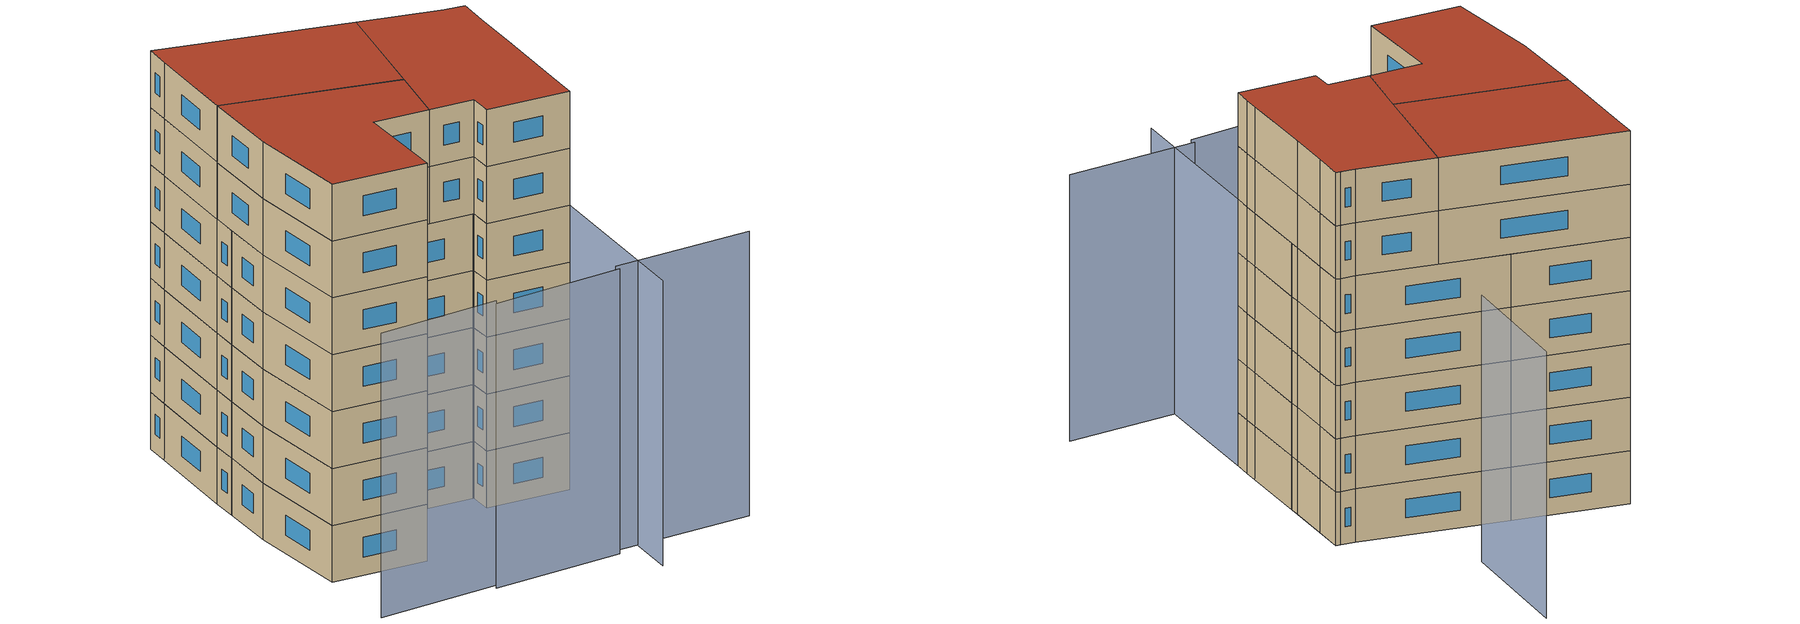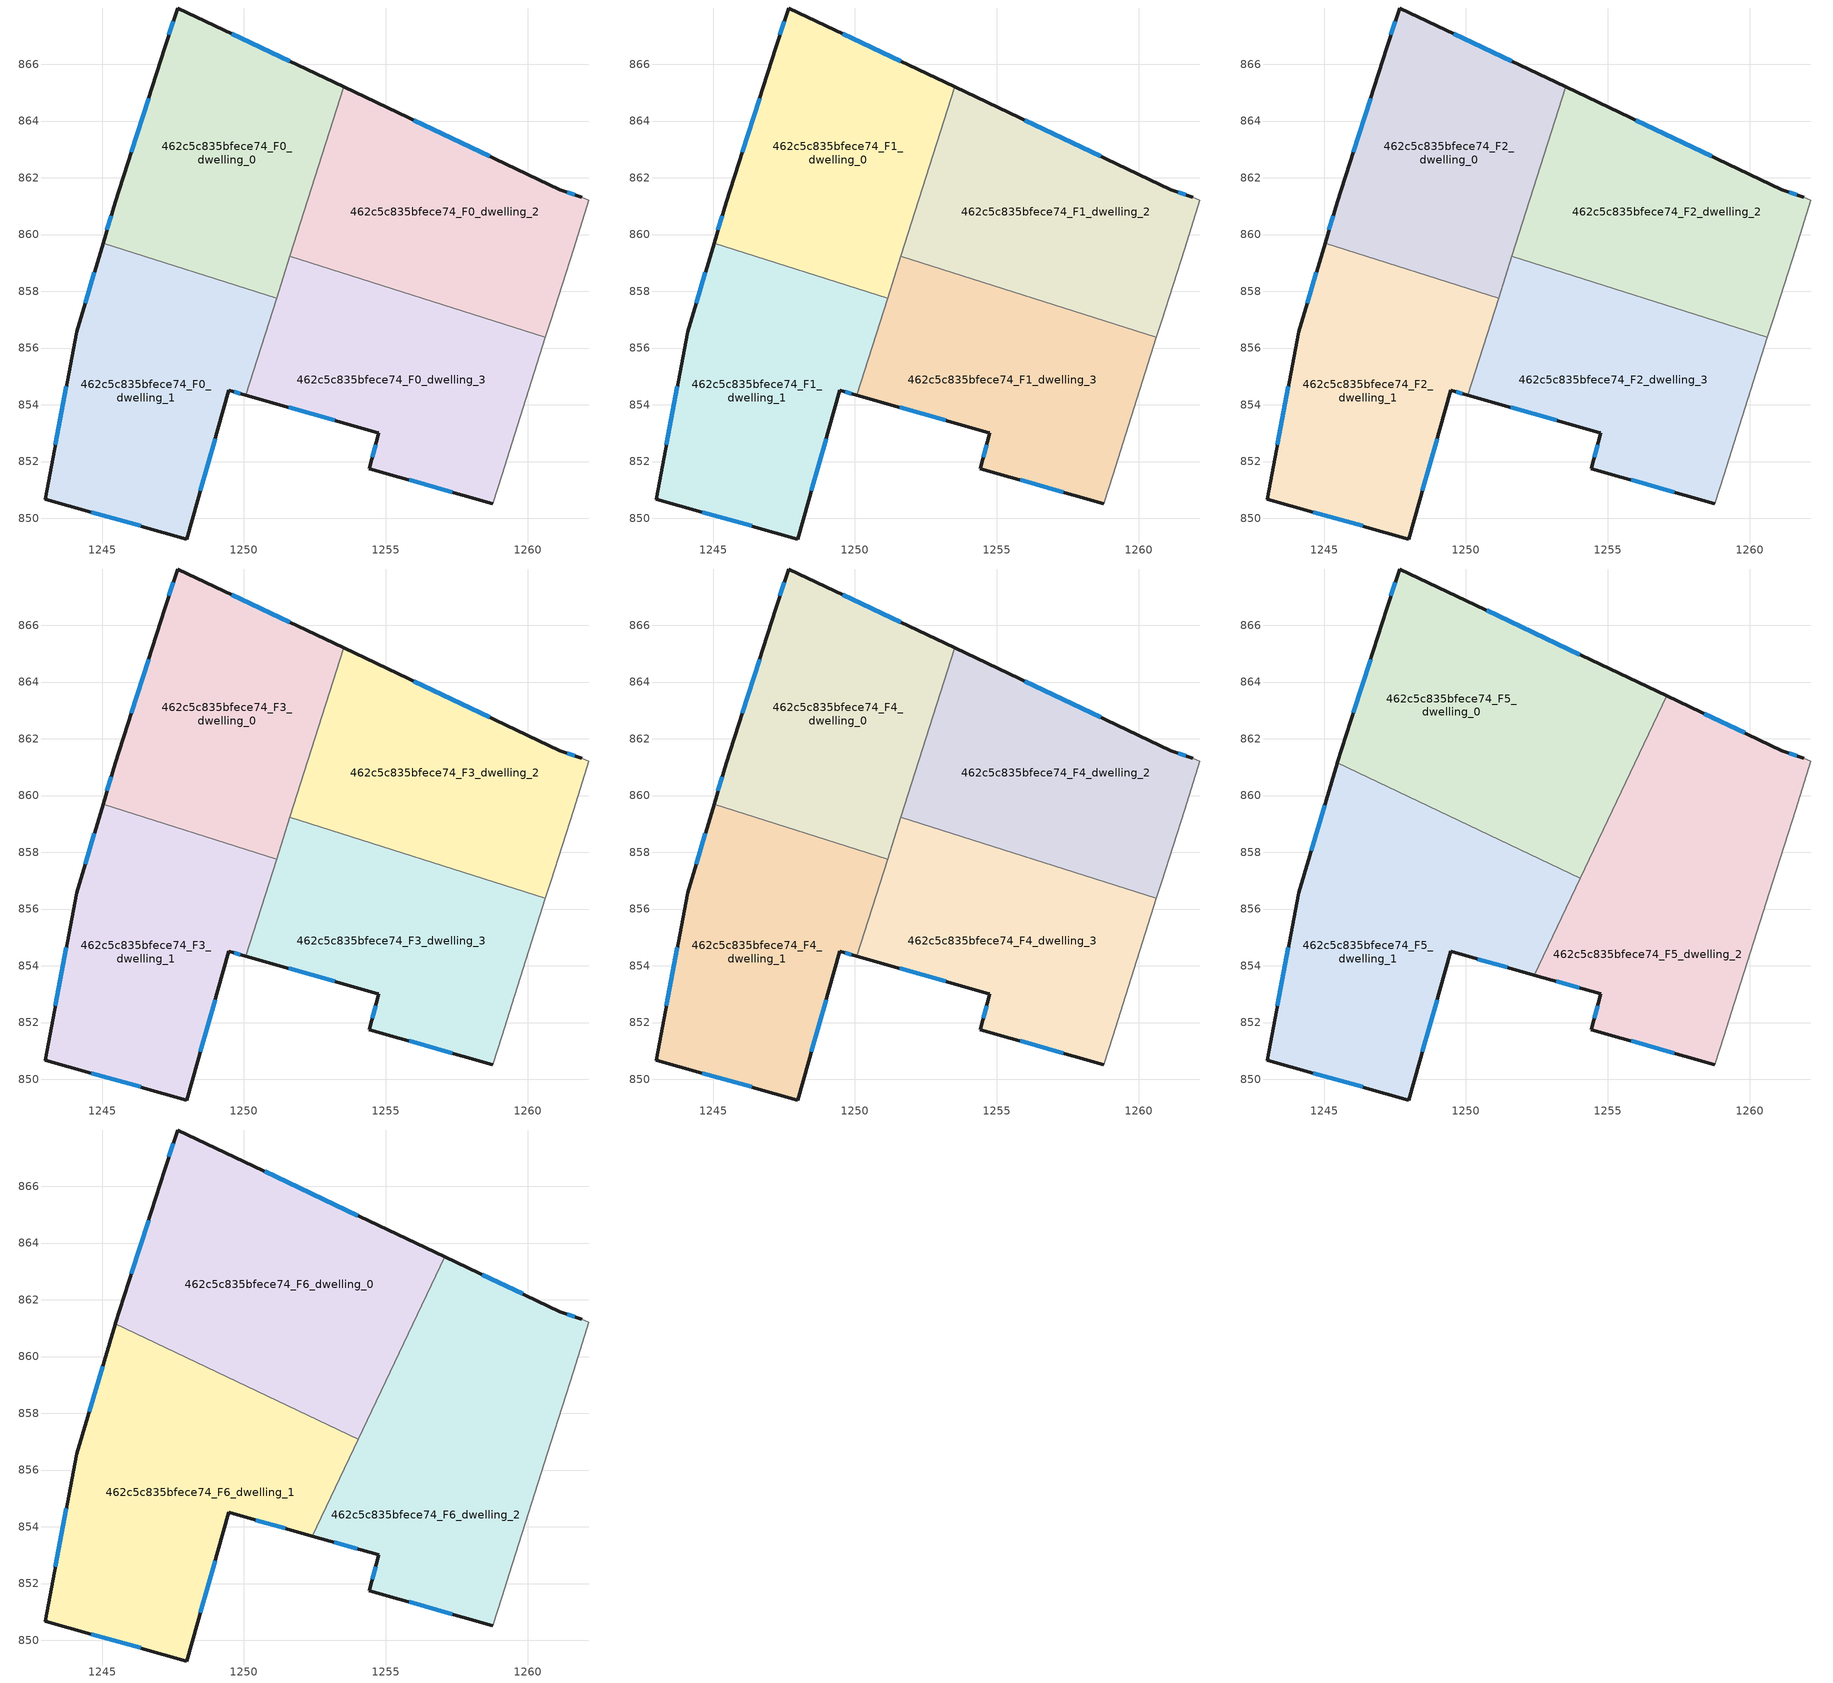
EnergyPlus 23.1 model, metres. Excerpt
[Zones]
462c5c835bfece74_F0_dwelling_0
 floor ground (EU_floor_Construction): 1253.51,865.21 1251.15,857.76 1245.03,859.7 1245.46,861.14 1247.21,866.58 1247.66,867.99 z0
 wall outside (EU_wall_Construction): 1253.51,865.21 1247.66,867.99 1247.21,866.58 1245.46,861.14 1245.03,859.7 z0:3
 wall to 462c5c835bfece74_F0_dwelling_1 (EU_wall_Construction): 1245.03,859.7 1251.15,857.76 z0:3
 wall to 462c5c835bfece74_F0_dwelling_2 (EU_wall_Construction): 1251.62,859.24 1253.51,865.21 z0:3
 wall to 462c5c835bfece74_F0_dwelling_3 (EU_wall_Construction): 1251.15,857.76 1251.62,859.24 z0:3
 window (EU_Window_Construction): 1247.51,867.53 1247.36,867.04 / 1251.61,866.11 1249.56,867.08 / 1245.32,860.67 1245.17,860.17 / 1246.64,864.81 1246.03,862.91 z0.98:2.02
462c5c835bfece74_F0_dwelling_1
 floor ground (EU_floor_Construction): 1251.15,857.76 1250.07,854.34 1249.46,854.51 1247.99,849.27 1242.99,850.68 1244.1,856.57 1245.03,859.7 z0
 wall outside (EU_wall_Construction): 1245.03,859.7 1244.1,856.57 1242.99,850.68 1247.99,849.27 1249.46,854.51 1250.07,854.34 z0:3
 wall to 462c5c835bfece74_F0_dwelling_3 (EU_wall_Construction): 1250.07,854.34 1251.15,857.76 z0:3
 window (EU_Window_Construction): 1243.74,854.65 1243.35,852.59 / 1244.73,858.68 1244.4,857.59 / 1249.66,854.45 1249.87,854.39 / 1248.47,850.97 1248.98,852.8 / 1244.62,850.22 1246.36,849.73 z0.98:2.02
462c5c835bfece74_F0_dwelling_2
 floor ground (EU_floor_Construction): 1261.14,861.59 1261.91,861.31 1262.16,861.21 1261.62,859.5 1260.81,856.96 1260.63,856.38 1251.62,859.24 1253.51,865.21 z0
 wall outside (EU_wall_Construction): 1261.91,861.31 1261.14,861.59 1253.51,865.21 z0:3
 wall adiabatic (EU_wall_Construction): 1260.63,856.38 1260.81,856.96 1261.62,859.5 1262.16,861.21 1261.91,861.31 z0:3
 wall to 462c5c835bfece74_F0_dwelling_3 (EU_wall_Construction): 1251.62,859.24 1260.63,856.38 z0:3
 window (EU_Window_Construction): 1261.66,861.4 1261.39,861.5 / 1258.66,862.76 1255.99,864.03 z0.98:2.02
462c5c835bfece74_F0_dwelling_3
 floor ground (EU_floor_Construction): 1260.63,856.38 1259.35,852.35 1259.1,851.55 1258.77,850.52 1254.41,851.75 1254.76,853.01 1254.72,853.02 1250.07,854.34 1251.62,859.24 z0
 wall outside (EU_wall_Construction): 1250.07,854.34 1254.72,853.02 1254.76,853.01 1254.41,851.75 1258.77,850.52 z0:3
 wall adiabatic (EU_wall_Construction): 1258.77,850.52 1259.1,851.55 1259.35,852.35 1260.63,856.38 z0:3
 window (EU_Window_Construction): 1255.83,851.35 1257.35,850.92 / 1254.65,852.6 1254.52,852.16 / 1251.58,853.91 1253.21,853.45 z0.98:2.02
462c5c835bfece74_F1_dwelling_0
 floor to 462c5c835bfece74_F0_dwelling_0 (EU_floor_Construction): 1253.51,865.21 1251.15,857.76 1245.03,859.7 1245.46,861.14 1247.21,866.58 1247.66,867.99 z3
 wall outside (EU_wall_Construction): 1253.51,865.21 1247.66,867.99 1247.21,866.58 1245.46,861.14 1245.03,859.7 z3:6
 wall to 462c5c835bfece74_F1_dwelling_1 (EU_wall_Construction): 1245.03,859.7 1251.15,857.76 z3:6
 wall to 462c5c835bfece74_F1_dwelling_2 (EU_wall_Construction): 1251.62,859.24 1253.51,865.21 z3:6
 wall to 462c5c835bfece74_F1_dwelling_3 (EU_wall_Construction): 1251.15,857.76 1251.62,859.24 z3:6
 window (EU_Window_Construction): 1247.51,867.53 1247.36,867.04 / 1251.61,866.11 1249.56,867.08 / 1245.32,860.67 1245.17,860.17 / 1246.64,864.81 1246.03,862.91 z3.98:5.02
462c5c835bfece74_F1_dwelling_1
 floor to 462c5c835bfece74_F0_dwelling_1 (EU_floor_Construction): 1251.15,857.76 1250.07,854.34 1249.46,854.51 1247.99,849.27 1242.99,850.68 1244.1,856.57 1245.03,859.7 z3
 wall outside (EU_wall_Construction): 1245.03,859.7 1244.1,856.57 1242.99,850.68 1247.99,849.27 1249.46,854.51 1250.07,854.34 z3:6
 wall to 462c5c835bfece74_F1_dwelling_3 (EU_wall_Construction): 1250.07,854.34 1251.15,857.76 z3:6
 window (EU_Window_Construction): 1243.74,854.65 1243.35,852.59 / 1244.73,858.68 1244.4,857.59 / 1249.66,854.45 1249.87,854.39 / 1248.47,850.97 1248.98,852.8 / 1244.62,850.22 1246.36,849.73 z3.98:5.02
462c5c835bfece74_F1_dwelling_2
 floor to 462c5c835bfece74_F0_dwelling_2 (EU_floor_Construction): 1261.14,861.59 1261.91,861.31 1262.16,861.21 1261.62,859.5 1260.81,856.96 1260.63,856.38 1251.62,859.24 1253.51,865.21 z3
 wall outside (EU_wall_Construction): 1261.91,861.31 1261.14,861.59 1253.51,865.21 z3:6
 wall adiabatic (EU_wall_Construction): 1260.63,856.38 1260.81,856.96 1261.62,859.5 1262.16,861.21 1261.91,861.31 z3:6
 wall to 462c5c835bfece74_F1_dwelling_3 (EU_wall_Construction): 1251.62,859.24 1260.63,856.38 z3:6
 window (EU_Window_Construction): 1261.66,861.4 1261.39,861.5 / 1258.66,862.76 1255.99,864.03 z3.98:5.02
462c5c835bfece74_F1_dwelling_3
 floor to 462c5c835bfece74_F0_dwelling_3 (EU_floor_Construction): 1260.63,856.38 1259.35,852.35 1259.1,851.55 1258.77,850.52 1254.41,851.75 1254.76,853.01 1254.72,853.02 1250.07,854.34 1251.62,859.24 z3
 wall outside (EU_wall_Construction): 1250.07,854.34 1254.72,853.02 1254.76,853.01 1254.41,851.75 1258.77,850.52 z3:6
 wall adiabatic (EU_wall_Construction): 1258.77,850.52 1259.1,851.55 1259.35,852.35 1260.63,856.38 z3:6
 window (EU_Window_Construction): 1255.83,851.35 1257.35,850.92 / 1254.65,852.6 1254.52,852.16 / 1251.58,853.91 1253.21,853.45 z3.98:5.02
462c5c835bfece74_F2_dwelling_0
 floor to 462c5c835bfece74_F1_dwelling_0 (EU_floor_Construction): 1253.51,865.21 1251.15,857.76 1245.03,859.7 1245.46,861.14 1247.21,866.58 1247.66,867.99 z6
 wall outside (EU_wall_Construction): 1253.51,865.21 1247.66,867.99 1247.21,866.58 1245.46,861.14 1245.03,859.7 z6:9
 wall to 462c5c835bfece74_F2_dwelling_1 (EU_wall_Construction): 1245.03,859.7 1251.15,857.76 z6:9
 wall to 462c5c835bfece74_F2_dwelling_2 (EU_wall_Construction): 1251.62,859.24 1253.51,865.21 z6:9
 wall to 462c5c835bfece74_F2_dwelling_3 (EU_wall_Construction): 1251.15,857.76 1251.62,859.24 z6:9
 window (EU_Window_Construction): 1247.51,867.53 1247.36,867.04 / 1251.61,866.11 1249.56,867.08 / 1245.32,860.67 1245.17,860.17 / 1246.64,864.81 1246.03,862.91 z6.98:8.02
462c5c835bfece74_F2_dwelling_1
 floor to 462c5c835bfece74_F1_dwelling_1 (EU_floor_Construction): 1251.15,857.76 1250.07,854.34 1249.46,854.51 1247.99,849.27 1242.99,850.68 1244.1,856.57 1245.03,859.7 z6
 wall outside (EU_wall_Construction): 1245.03,859.7 1244.1,856.57 1242.99,850.68 1247.99,849.27 1249.46,854.51 1250.07,854.34 z6:9
 wall to 462c5c835bfece74_F2_dwelling_3 (EU_wall_Construction): 1250.07,854.34 1251.15,857.76 z6:9
 window (EU_Window_Construction): 1243.74,854.65 1243.35,852.59 / 1244.73,858.68 1244.4,857.59 / 1249.66,854.45 1249.87,854.39 / 1248.47,850.97 1248.98,852.8 / 1244.62,850.22 1246.36,849.73 z6.98:8.02
462c5c835bfece74_F2_dwelling_2
 floor to 462c5c835bfece74_F1_dwelling_2 (EU_floor_Construction): 1261.14,861.59 1261.91,861.31 1262.16,861.21 1261.62,859.5 1260.81,856.96 1260.63,856.38 1251.62,859.24 1253.51,865.21 z6
 wall outside (EU_wall_Construction): 1261.91,861.31 1261.14,861.59 1253.51,865.21 z6:9
 wall adiabatic (EU_wall_Construction): 1260.63,856.38 1260.81,856.96 1261.62,859.5 1262.16,861.21 1261.91,861.31 z6:9
 wall to 462c5c835bfece74_F2_dwelling_3 (EU_wall_Construction): 1251.62,859.24 1260.63,856.38 z6:9
 window (EU_Window_Construction): 1261.66,861.4 1261.39,861.5 / 1258.66,862.76 1255.99,864.03 z6.98:8.02
462c5c835bfece74_F2_dwelling_3
 floor to 462c5c835bfece74_F1_dwelling_3 (EU_floor_Construction): 1260.63,856.38 1259.35,852.35 1259.1,851.55 1258.77,850.52 1254.41,851.75 1254.76,853.01 1254.72,853.02 1250.07,854.34 1251.62,859.24 z6
 wall outside (EU_wall_Construction): 1250.07,854.34 1254.72,853.02 1254.76,853.01 1254.41,851.75 1258.77,850.52 z6:9
 wall adiabatic (EU_wall_Construction): 1258.77,850.52 1259.1,851.55 1259.35,852.35 1260.63,856.38 z6:9
 window (EU_Window_Construction): 1255.83,851.35 1257.35,850.92 / 1254.65,852.6 1254.52,852.16 / 1251.58,853.91 1253.21,853.45 z6.98:8.02
462c5c835bfece74_F3_dwelling_0
 floor to 462c5c835bfece74_F2_dwelling_0 (EU_floor_Construction): 1253.51,865.21 1251.15,857.76 1245.03,859.7 1245.46,861.14 1247.21,866.58 1247.66,867.99 z9
 wall outside (EU_wall_Construction): 1253.51,865.21 1247.66,867.99 1247.21,866.58 1245.46,861.14 1245.03,859.7 z9:12
 wall to 462c5c835bfece74_F3_dwelling_1 (EU_wall_Construction): 1245.03,859.7 1251.15,857.76 z9:12
 wall to 462c5c835bfece74_F3_dwelling_2 (EU_wall_Construction): 1251.62,859.24 1253.51,865.21 z9:12
 wall to 462c5c835bfece74_F3_dwelling_3 (EU_wall_Construction): 1251.15,857.76 1251.62,859.24 z9:12
 window (EU_Window_Construction): 1247.51,867.53 1247.36,867.04 / 1251.61,866.11 1249.56,867.08 / 1245.32,860.67 1245.17,860.17 / 1246.64,864.81 1246.03,862.91 z9.98:11.02
462c5c835bfece74_F3_dwelling_1
 floor to 462c5c835bfece74_F2_dwelling_1 (EU_floor_Construction): 1251.15,857.76 1250.07,854.34 1249.46,854.51 1247.99,849.27 1242.99,850.68 1244.1,856.57 1245.03,859.7 z9
 wall outside (EU_wall_Construction): 1245.03,859.7 1244.1,856.57 1242.99,850.68 1247.99,849.27 1249.46,854.51 1250.07,854.34 z9:12
 wall to 462c5c835bfece74_F3_dwelling_3 (EU_wall_Construction): 1250.07,854.34 1251.15,857.76 z9:12
 window (EU_Window_Construction): 1243.74,854.65 1243.35,852.59 / 1244.73,858.68 1244.4,857.59 / 1249.66,854.45 1249.87,854.39 / 1248.47,850.97 1248.98,852.8 / 1244.62,850.22 1246.36,849.73 z9.98:11.02
462c5c835bfece74_F3_dwelling_2
 floor to 462c5c835bfece74_F2_dwelling_2 (EU_floor_Construction): 1261.14,861.59 1261.91,861.31 1262.16,861.21 1261.62,859.5 1260.81,856.96 1260.63,856.38 1251.62,859.24 1253.51,865.21 z9
 wall outside (EU_wall_Construction): 1261.91,861.31 1261.14,861.59 1253.51,865.21 z9:12
 wall adiabatic (EU_wall_Construction): 1260.63,856.38 1260.81,856.96 1261.62,859.5 1262.16,861.21 1261.91,861.31 z9:12
 wall to 462c5c835bfece74_F3_dwelling_3 (EU_wall_Construction): 1251.62,859.24 1260.63,856.38 z9:12
 window (EU_Window_Construction): 1261.66,861.4 1261.39,861.5 / 1258.66,862.76 1255.99,864.03 z9.98:11.02
462c5c835bfece74_F3_dwelling_3
 floor to 462c5c835bfece74_F2_dwelling_3 (EU_floor_Construction): 1260.63,856.38 1259.35,852.35 1259.1,851.55 1258.77,850.52 1254.41,851.75 1254.76,853.01 1254.72,853.02 1250.07,854.34 1251.62,859.24 z9
 wall outside (EU_wall_Construction): 1250.07,854.34 1254.72,853.02 1254.76,853.01 1254.41,851.75 1258.77,850.52 z9:12
 wall adiabatic (EU_wall_Construction): 1258.77,850.52 1259.1,851.55 1259.35,852.35 1260.63,856.38 z9:12
 window (EU_Window_Construction): 1255.83,851.35 1257.35,850.92 / 1254.65,852.6 1254.52,852.16 / 1251.58,853.91 1253.21,853.45 z9.98:11.02
462c5c835bfece74_F4_dwelling_0
 floor to 462c5c835bfece74_F3_dwelling_0 (EU_floor_Construction): 1253.51,865.21 1251.15,857.76 1245.03,859.7 1245.46,861.14 1247.21,866.58 1247.66,867.99 z12
 wall outside (EU_wall_Construction): 1253.51,865.21 1247.66,867.99 1247.21,866.58 1245.46,861.14 1245.03,859.7 z12:15
 wall to 462c5c835bfece74_F4_dwelling_1 (EU_wall_Construction): 1245.03,859.7 1251.15,857.76 z12:15
 wall to 462c5c835bfece74_F4_dwelling_2 (EU_wall_Construction): 1251.62,859.24 1253.51,865.21 z12:15
 wall to 462c5c835bfece74_F4_dwelling_3 (EU_wall_Construction): 1251.15,857.76 1251.62,859.24 z12:15
 window (EU_Window_Construction): 1247.51,867.53 1247.36,867.04 / 1251.61,866.11 1249.56,867.08 / 1245.32,860.67 1245.17,860.17 / 1246.64,864.81 1246.03,862.91 z12.98:14.02
462c5c835bfece74_F4_dwelling_1
 floor to 462c5c835bfece74_F3_dwelling_1 (EU_floor_Construction): 1251.15,857.76 1250.07,854.34 1249.46,854.51 1247.99,849.27 1242.99,850.68 1244.1,856.57 1245.03,859.7 z12
 wall outside (EU_wall_Construction): 1245.03,859.7 1244.1,856.57 1242.99,850.68 1247.99,849.27 1249.46,854.51 1250.07,854.34 z12:15
 wall to 462c5c835bfece74_F4_dwelling_3 (EU_wall_Construction): 1250.07,854.34 1251.15,857.76 z12:15
 window (EU_Window_Construction): 1243.74,854.65 1243.35,852.59 / 1244.73,858.68 1244.4,857.59 / 1249.66,854.45 1249.87,854.39 / 1248.47,850.97 1248.98,852.8 / 1244.62,850.22 1246.36,849.73 z12.98:14.02
462c5c835bfece74_F4_dwelling_2
 floor to 462c5c835bfece74_F3_dwelling_2 (EU_floor_Construction): 1261.14,861.59 1261.91,861.31 1262.16,861.21 1261.62,859.5 1260.81,856.96 1260.63,856.38 1251.62,859.24 1253.51,865.21 z12
 wall outside (EU_wall_Construction): 1261.91,861.31 1261.14,861.59 1253.51,865.21 z12:15
 wall adiabatic (EU_wall_Construction): 1260.63,856.38 1260.81,856.96 1261.62,859.5 1262.16,861.21 1261.91,861.31 z12:15
 wall to 462c5c835bfece74_F4_dwelling_3 (EU_wall_Construction): 1251.62,859.24 1260.63,856.38 z12:15
 window (EU_Window_Construction): 1261.66,861.4 1261.39,861.5 / 1258.66,862.76 1255.99,864.03 z12.98:14.02
462c5c835bfece74_F4_dwelling_3
 floor to 462c5c835bfece74_F3_dwelling_3 (EU_floor_Construction): 1260.63,856.38 1259.35,852.35 1259.1,851.55 1258.77,850.52 1254.41,851.75 1254.76,853.01 1254.72,853.02 1250.07,854.34 1251.62,859.24 z12
 wall outside (EU_wall_Construction): 1250.07,854.34 1254.72,853.02 1254.76,853.01 1254.41,851.75 1258.77,850.52 z12:15
 wall adiabatic (EU_wall_Construction): 1258.77,850.52 1259.1,851.55 1259.35,852.35 1260.63,856.38 z12:15
 window (EU_Window_Construction): 1255.83,851.35 1257.35,850.92 / 1254.65,852.6 1254.52,852.16 / 1251.58,853.91 1253.21,853.45 z12.98:14.02
462c5c835bfece74_F5_dwelling_0
 floor to 462c5c835bfece74_F4_dwelling_0 (EU_floor_Construction): 1253.51,865.21 1251.34,858.36 1245.47,861.15 1247.21,866.58 1247.66,867.99 z15
 floor to 462c5c835bfece74_F4_dwelling_2 (EU_floor_Construction): 1257.08,863.51 1254.61,858.29 1251.62,859.24 1253.51,865.21 z15
 floor to 462c5c835bfece74_F4_dwelling_3 (EU_floor_Construction): 1254.61,858.29 1254.03,857.09 1251.34,858.36 1251.62,859.24 z15
 wall outside (EU_wall_Construction): 1257.08,863.51 1247.66,867.99 1247.21,866.58 1245.46,861.15 z15:18
 wall to 462c5c835bfece74_F5_dwelling_1 (EU_wall_Construction): 1245.46,861.15 1254.03,857.09 z15:18
 wall to 462c5c835bfece74_F5_dwelling_2 (EU_wall_Construction): 1254.03,857.09 1257.08,863.51 z15:18
 window (EU_Window_Construction): 1254.02,864.97 1250.72,866.53 / 1246.64,864.81 1246.03,862.92 / 1247.51,867.53 1247.36,867.04 z15.98:17.02
462c5c835bfece74_F5_dwelling_1
 floor to 462c5c835bfece74_F4_dwelling_1 (EU_floor_Construction): 1251.15,857.76 1250.07,854.34 1249.46,854.51 1247.99,849.27 1242.99,850.68 1244.1,856.57 1245.03,859.7 z15
 floor to 462c5c835bfece74_F4_dwelling_0 (EU_floor_Construction): 1251.34,858.36 1251.15,857.76 1245.03,859.7 1245.46,861.14 1245.47,861.15 z15
 floor to 462c5c835bfece74_F4_dwelling_3 (EU_floor_Construction): 1254.03,857.09 1252.41,853.67 1250.07,854.34 1251.34,858.36 z15
 wall outside (EU_wall_Construction): 1245.46,861.15 1245.46,861.14 1244.1,856.57 1242.99,850.68 1247.99,849.27 1249.46,854.51 1252.41,853.67 z15:18
 wall to 462c5c835bfece74_F5_dwelling_2 (EU_wall_Construction): 1252.41,853.67 1254.03,857.09 z15:18
 window (EU_Window_Construction): 1250.42,854.24 1251.45,853.94 / 1248.47,850.97 1248.98,852.8 / 1244.62,850.22 1246.36,849.73 / 1243.74,854.65 1243.35,852.59 / 1245.02,859.65 1244.54,858.05 z15.98:17.02
462c5c835bfece74_F5_dwelling_2
 floor to 462c5c835bfece74_F4_dwelling_2 (EU_floor_Construction): 1261.14,861.59 1261.91,861.31 1262.16,861.21 1261.62,859.5 1260.81,856.96 1260.63,856.38 1254.61,858.29 1257.08,863.51 z15
 floor to 462c5c835bfece74_F4_dwelling_3 (EU_floor_Construction): 1260.63,856.38 1259.35,852.35 1259.1,851.55 1258.77,850.52 1254.41,851.75 1254.76,853.01 1254.72,853.02 1252.41,853.67 1254.61,858.29 z15
 wall outside (EU_wall_Construction): 1261.91,861.31 1261.14,861.59 1257.08,863.51 / 1252.41,853.67 1254.76,853.01 1254.41,851.75 1258.77,850.52 z15:18
 wall adiabatic (EU_wall_Construction): 1258.77,850.52 1259.1,851.55 1259.35,852.35 1260.81,856.96 1261.62,859.5 1262.16,861.21 1261.91,861.31 z15:18
 window (EU_Window_Construction): 1259.82,862.21 1258.4,862.89 / 1261.66,861.4 1261.39,861.5 / 1255.83,851.35 1257.35,850.92 / 1254.65,852.6 1254.52,852.16 / 1253.18,853.46 1254,853.22 z15.98:17.02
462c5c835bfece74_F6_dwelling_0
 floor to 462c5c835bfece74_F5_dwelling_0 (EU_floor_Construction): 1257.08,863.51 1254.03,857.09 1245.46,861.15 1247.21,866.58 1247.66,867.99 z18
 wall outside (EU_wall_Construction): 1257.08,863.51 1247.66,867.99 1247.21,866.58 1245.46,861.15 z18:21
 wall to 462c5c835bfece74_F6_dwelling_1 (EU_wall_Construction): 1245.46,861.15 1254.03,857.09 z18:21
 wall to 462c5c835bfece74_F6_dwelling_2 (EU_wall_Construction): 1254.03,857.09 1257.08,863.51 z18:21
 window (EU_Window_Construction): 1254.02,864.97 1250.72,866.53 / 1246.64,864.81 1246.03,862.92 / 1247.51,867.53 1247.36,867.04 z18.98:20.02
 roof outside (EU_roof_Construction): 1254.03,857.09 1257.08,863.51 1247.66,867.99 1247.21,866.58 1245.46,861.15 z21
462c5c835bfece74_F6_dwelling_1
 floor to 462c5c835bfece74_F5_dwelling_1 (EU_floor_Construction): 1254.03,857.09 1252.41,853.67 1249.46,854.51 1247.99,849.27 1242.99,850.68 1244.1,856.57 1245.46,861.14 1245.46,861.15 z18
 wall outside (EU_wall_Construction): 1245.46,861.15 1245.46,861.14 1244.1,856.57 1242.99,850.68 1247.99,849.27 1249.46,854.51 1252.41,853.67 z18:21
 wall to 462c5c835bfece74_F6_dwelling_2 (EU_wall_Construction): 1252.41,853.67 1254.03,857.09 z18:21
 window (EU_Window_Construction): 1250.42,854.24 1251.45,853.94 / 1248.47,850.97 1248.98,852.8 / 1244.62,850.22 1246.36,849.73 / 1243.74,854.65 1243.35,852.59 / 1245.02,859.65 1244.54,858.05 z18.98:20.02
 roof outside (EU_roof_Construction): 1252.41,853.67 1254.03,857.09 1245.46,861.15 1245.46,861.14 1244.1,856.57 1242.99,850.68 1247.99,849.27 1249.46,854.51 z21
462c5c835bfece74_F6_dwelling_2
 floor to 462c5c835bfece74_F5_dwelling_2 (EU_floor_Construction): 1261.14,861.59 1261.91,861.31 1262.16,861.21 1261.62,859.5 1260.81,856.96 1259.35,852.35 1259.1,851.55 1258.77,850.52 1254.41,851.75 1254.76,853.01 1252.41,853.67 1257.08,863.51 z18
 wall outside (EU_wall_Construction): 1261.91,861.31 1261.14,861.59 1257.08,863.51 / 1252.41,853.67 1254.76,853.01 1254.41,851.75 1258.77,850.52 z18:21
 wall adiabatic (EU_wall_Construction): 1258.77,850.52 1259.1,851.55 1259.35,852.35 1260.81,856.96 1261.62,859.5 1262.16,861.21 1261.91,861.31 z18:21
 window (EU_Window_Construction): 1259.82,862.21 1258.4,862.89 / 1261.66,861.4 1261.39,861.5 / 1255.83,851.35 1257.35,850.92 / 1254.65,852.6 1254.52,852.16 / 1253.18,853.46 1254,853.22 z18.98:20.02
 roof outside (EU_roof_Construction): 1259.1,851.55 1259.35,852.35 1260.81,856.96 1261.62,859.5 1262.16,861.21 1261.91,861.31 1261.14,861.59 1257.08,863.51 1252.41,853.67 1254.76,853.01 1254.41,851.75 1258.77,850.52 z21
shading: 1255.34,843.83 1262.82,842.29 / 1248.15,844.68 1255.27,843.47 / 1241.77,846.05 1248.41,844.93 / 1255.76,841.02 1262.16,861.21 / 1258.21,867.88 1260.74,875.24 z0:15
[Building]
EU S2 Campaign: North Axis=0; Terrain=City; Solar Distribution=FullExterior
[Site:Location]
Bologna: Latitude=44.5; Longitude=11.25; Time Zone=1; Elevation=37
[SizingPeriod:WeatherFileDays]
AnnualSizingPeriod: Begin Month=1; Begin Day of Month=1; End Month=12; End Day of Month=31; Day of Week for Start Day=Monday; Use Weather File Daylight Saving Period=No; Use Weather File Rain and Snow Indicators=No
[MATERIAL]
EU_InternalMass_Material: Roughness=MediumRough; Thickness=0.1; Conductivity=1; Density=1800; Specific Heat=900; Thermal Absorptance=0.9; Solar Absorptance=0.7; Visible Absorptance=0.7
[MATERIAL:NOMASS] Roughness=MediumRough; Thermal Absorptance=0.9; Solar Absorptance=0.7; Visible Absorptance=0.7
Name | Thermal Resistance
EU_wall_NoMass | 0.905828
EU_roof_NoMass | 0.37593
EU_floor_NoMass | 0.67114
[WINDOWMATERIAL:SIMPLEGLAZINGSYSTEM]
EU_Window_SimpleGlazing: UFactor=4.52486; Solar Heat Gain Coefficient=0.85; Visible Transmittance=0.85
[CONSTRUCTION]
EU_wall_Construction: EU_wall_NoMass
EU_roof_Construction: EU_roof_NoMass
EU_floor_Construction: EU_floor_NoMass
EU_Window_Construction: EU_Window_SimpleGlazing
EU_InternalMass_Construction: EU_InternalMass_Material
[ZONE] Type=1; Multiplier=1; Ceiling Height=autocalculate; Floor Area=autocalculate; Part of Total Floor Area=Yes
Name | Volume
462c5c835bfece74_F0_dwelling_0; 462c5c835bfece74_F1_dwelling_0; 462c5c835bfece74_F2_dwelling_0; 462c5c835bfece74_F3_dwelling_0; 462c5c835bfece74_F4_dwelling_0 | 159.35
462c5c835bfece74_F5_dwelling_0; 462c5c835bfece74_F6_dwelling_0; 462c5c835bfece74_F5_dwelling_1; 462c5c835bfece74_F6_dwelling_1 | 212.485
462c5c835bfece74_F0_dwelling_1; 462c5c835bfece74_F1_dwelling_1; 462c5c835bfece74_F2_dwelling_1; 462c5c835bfece74_F3_dwelling_1; 462c5c835bfece74_F4_dwelling_1 | 159.369
462c5c835bfece74_F0_dwelling_2; 462c5c835bfece74_F1_dwelling_2; 462c5c835bfece74_F2_dwelling_2; 462c5c835bfece74_F3_dwelling_2; 462c5c835bfece74_F4_dwelling_2 | 159.376
462c5c835bfece74_F5_dwelling_2; 462c5c835bfece74_F6_dwelling_2 | 212.496
462c5c835bfece74_F0_dwelling_3; 462c5c835bfece74_F1_dwelling_3; 462c5c835bfece74_F2_dwelling_3; 462c5c835bfece74_F3_dwelling_3; 462c5c835bfece74_F4_dwelling_3 | 159.367
[INTERNALMASS] Construction=EU_InternalMass_Construction
Name | Zone or ZoneList | Surface Area
462c5c835bfece74_F0_dwelling_0_EU_InternalMass | 462c5c835bfece74_F0_dwelling_0 | 53.1184
462c5c835bfece74_F0_dwelling_1_EU_InternalMass | 462c5c835bfece74_F0_dwelling_1 | 53.1228
462c5c835bfece74_F0_dwelling_2_EU_InternalMass | 462c5c835bfece74_F0_dwelling_2 | 53.1259
462c5c835bfece74_F0_dwelling_3_EU_InternalMass | 462c5c835bfece74_F0_dwelling_3 | 53.1224
462c5c835bfece74_F1_dwelling_0_EU_InternalMass | 462c5c835bfece74_F1_dwelling_0 | 53.1184
462c5c835bfece74_F1_dwelling_1_EU_InternalMass | 462c5c835bfece74_F1_dwelling_1 | 53.1228
462c5c835bfece74_F1_dwelling_2_EU_InternalMass | 462c5c835bfece74_F1_dwelling_2 | 53.1259
462c5c835bfece74_F1_dwelling_3_EU_InternalMass | 462c5c835bfece74_F1_dwelling_3 | 53.1224
462c5c835bfece74_F2_dwelling_0_EU_InternalMass | 462c5c835bfece74_F2_dwelling_0 | 53.1184
462c5c835bfece74_F2_dwelling_1_EU_InternalMass | 462c5c835bfece74_F2_dwelling_1 | 53.1228
462c5c835bfece74_F2_dwelling_2_EU_InternalMass | 462c5c835bfece74_F2_dwelling_2 | 53.1259
462c5c835bfece74_F2_dwelling_3_EU_InternalMass | 462c5c835bfece74_F2_dwelling_3 | 53.1224
462c5c835bfece74_F3_dwelling_0_EU_InternalMass | 462c5c835bfece74_F3_dwelling_0 | 53.1184
462c5c835bfece74_F3_dwelling_1_EU_InternalMass | 462c5c835bfece74_F3_dwelling_1 | 53.1228
462c5c835bfece74_F3_dwelling_2_EU_InternalMass | 462c5c835bfece74_F3_dwelling_2 | 53.1259
462c5c835bfece74_F3_dwelling_3_EU_InternalMass | 462c5c835bfece74_F3_dwelling_3 | 53.1224
462c5c835bfece74_F4_dwelling_0_EU_InternalMass | 462c5c835bfece74_F4_dwelling_0 | 53.1184
462c5c835bfece74_F4_dwelling_1_EU_InternalMass | 462c5c835bfece74_F4_dwelling_1 | 53.1228
462c5c835bfece74_F4_dwelling_2_EU_InternalMass | 462c5c835bfece74_F4_dwelling_2 | 53.1259
462c5c835bfece74_F4_dwelling_3_EU_InternalMass | 462c5c835bfece74_F4_dwelling_3 | 53.1224
462c5c835bfece74_F5_dwelling_0_EU_InternalMass | 462c5c835bfece74_F5_dwelling_0 | 70.8316
462c5c835bfece74_F5_dwelling_1_EU_InternalMass | 462c5c835bfece74_F5_dwelling_1 | 70.829
462c5c835bfece74_F5_dwelling_2_EU_InternalMass | 462c5c835bfece74_F5_dwelling_2 | 70.8322
462c5c835bfece74_F6_dwelling_0_EU_InternalMass | 462c5c835bfece74_F6_dwelling_0 | 70.8316
462c5c835bfece74_F6_dwelling_1_EU_InternalMass | 462c5c835bfece74_F6_dwelling_1 | 70.829
462c5c835bfece74_F6_dwelling_2_EU_InternalMass | 462c5c835bfece74_F6_dwelling_2 | 70.8322
[OTHEREQUIPMENT] Fuel Type=Electricity; Design Level Calculation Method=Watts/Area; Power per Zone Floor Area=1; Fraction Latent=0; Fraction Radiant=0; Fraction Lost=0; Carbon Dioxide Generation Rate=0; EndUse Subcategory=EU_Step8_InternalGains
Name | Zone or ZoneList or Space or SpaceList | Schedule
EU_Step8_InternalGain_462c5c835bfece74_F0_dwelling_0_f000 | 462c5c835bfece74_F0_dwelling_0 | EU_Step8_GainSchedule_462c5c835bfece74_F0_dwelling_0_f000
EU_Step8_InternalGain_462c5c835bfece74_F0_dwelling_1_f000 | 462c5c835bfece74_F0_dwelling_1 | EU_Step8_GainSchedule_462c5c835bfece74_F0_dwelling_1_f000
EU_Step8_InternalGain_462c5c835bfece74_F0_dwelling_2_f000 | 462c5c835bfece74_F0_dwelling_2 | EU_Step8_GainSchedule_462c5c835bfece74_F0_dwelling_2_f000
EU_Step8_InternalGain_462c5c835bfece74_F0_dwelling_3_f000 | 462c5c835bfece74_F0_dwelling_3 | EU_Step8_GainSchedule_462c5c835bfece74_F0_dwelling_3_f000
EU_Step8_InternalGain_462c5c835bfece74_F1_dwelling_0_f000 | 462c5c835bfece74_F1_dwelling_0 | EU_Step8_GainSchedule_462c5c835bfece74_F1_dwelling_0_f000
EU_Step8_InternalGain_462c5c835bfece74_F1_dwelling_1_f000 | 462c5c835bfece74_F1_dwelling_1 | EU_Step8_GainSchedule_462c5c835bfece74_F1_dwelling_1_f000
EU_Step8_InternalGain_462c5c835bfece74_F1_dwelling_2_f000 | 462c5c835bfece74_F1_dwelling_2 | EU_Step8_GainSchedule_462c5c835bfece74_F1_dwelling_2_f000
EU_Step8_InternalGain_462c5c835bfece74_F1_dwelling_3_f000 | 462c5c835bfece74_F1_dwelling_3 | EU_Step8_GainSchedule_462c5c835bfece74_F1_dwelling_3_f000
EU_Step8_InternalGain_462c5c835bfece74_F2_dwelling_0_f000 | 462c5c835bfece74_F2_dwelling_0 | EU_Step8_GainSchedule_462c5c835bfece74_F2_dwelling_0_f000
EU_Step8_InternalGain_462c5c835bfece74_F2_dwelling_1_f000 | 462c5c835bfece74_F2_dwelling_1 | EU_Step8_GainSchedule_462c5c835bfece74_F2_dwelling_1_f000
EU_Step8_InternalGain_462c5c835bfece74_F2_dwelling_2_f000 | 462c5c835bfece74_F2_dwelling_2 | EU_Step8_GainSchedule_462c5c835bfece74_F2_dwelling_2_f000
EU_Step8_InternalGain_462c5c835bfece74_F2_dwelling_3_f000 | 462c5c835bfece74_F2_dwelling_3 | EU_Step8_GainSchedule_462c5c835bfece74_F2_dwelling_3_f000
EU_Step8_InternalGain_462c5c835bfece74_F3_dwelling_0_f000 | 462c5c835bfece74_F3_dwelling_0 | EU_Step8_GainSchedule_462c5c835bfece74_F3_dwelling_0_f000
EU_Step8_InternalGain_462c5c835bfece74_F3_dwelling_1_f000 | 462c5c835bfece74_F3_dwelling_1 | EU_Step8_GainSchedule_462c5c835bfece74_F3_dwelling_1_f000
EU_Step8_InternalGain_462c5c835bfece74_F3_dwelling_2_f000 | 462c5c835bfece74_F3_dwelling_2 | EU_Step8_GainSchedule_462c5c835bfece74_F3_dwelling_2_f000
EU_Step8_InternalGain_462c5c835bfece74_F3_dwelling_3_f000 | 462c5c835bfece74_F3_dwelling_3 | EU_Step8_GainSchedule_462c5c835bfece74_F3_dwelling_3_f000
EU_Step8_InternalGain_462c5c835bfece74_F4_dwelling_0_f000 | 462c5c835bfece74_F4_dwelling_0 | EU_Step8_GainSchedule_462c5c835bfece74_F4_dwelling_0_f000
EU_Step8_InternalGain_462c5c835bfece74_F4_dwelling_1_f000 | 462c5c835bfece74_F4_dwelling_1 | EU_Step8_GainSchedule_462c5c835bfece74_F4_dwelling_1_f000
EU_Step8_InternalGain_462c5c835bfece74_F4_dwelling_2_f000 | 462c5c835bfece74_F4_dwelling_2 | EU_Step8_GainSchedule_462c5c835bfece74_F4_dwelling_2_f000
EU_Step8_InternalGain_462c5c835bfece74_F4_dwelling_3_f000 | 462c5c835bfece74_F4_dwelling_3 | EU_Step8_GainSchedule_462c5c835bfece74_F4_dwelling_3_f000
EU_Step8_InternalGain_462c5c835bfece74_F5_dwelling_0_f000 | 462c5c835bfece74_F5_dwelling_0 | EU_Step8_GainSchedule_462c5c835bfece74_F5_dwelling_0_f000
EU_Step8_InternalGain_462c5c835bfece74_F5_dwelling_1_f000 | 462c5c835bfece74_F5_dwelling_1 | EU_Step8_GainSchedule_462c5c835bfece74_F5_dwelling_1_f000
EU_Step8_InternalGain_462c5c835bfece74_F5_dwelling_2_f000 | 462c5c835bfece74_F5_dwelling_2 | EU_Step8_GainSchedule_462c5c835bfece74_F5_dwelling_2_f000
EU_Step8_InternalGain_462c5c835bfece74_F6_dwelling_0_f000 | 462c5c835bfece74_F6_dwelling_0 | EU_Step8_GainSchedule_462c5c835bfece74_F6_dwelling_0_f000
EU_Step8_InternalGain_462c5c835bfece74_F6_dwelling_1_f000 | 462c5c835bfece74_F6_dwelling_1 | EU_Step8_GainSchedule_462c5c835bfece74_F6_dwelling_1_f000
EU_Step8_InternalGain_462c5c835bfece74_F6_dwelling_2_f000 | 462c5c835bfece74_F6_dwelling_2 | EU_Step8_GainSchedule_462c5c835bfece74_F6_dwelling_2_f000
[ZONEVENTILATION:DESIGNFLOWRATE] Schedule=EU_AlwaysOn; Design Flow Rate Calculation Method=AirChanges/Hour; Air Changes per Hour=0.73129; Ventilation Type=Natural; Fan Pressure Rise=0; Fan Total Efficiency=1; Constant Term Coefficient=1; Temperature Term Coefficient=0; Velocity Term Coefficient=0; Velocity Squared Term Coefficient=0; Minimum Indoor Temperature=-100; Maximum Indoor Temperature=100; Delta Temperature=-100; Minimum Outdoor Temperature=-100; Maximum Outdoor Temperature=100; Maximum Wind Speed=40
Name | Zone or ZoneList or Space or SpaceList
EU_ConstantAir_462c5c835bfece74_F0_dwelling_0 | 462c5c835bfece74_F0_dwelling_0
EU_ConstantAir_462c5c835bfece74_F0_dwelling_1 | 462c5c835bfece74_F0_dwelling_1
EU_ConstantAir_462c5c835bfece74_F0_dwelling_2 | 462c5c835bfece74_F0_dwelling_2
EU_ConstantAir_462c5c835bfece74_F0_dwelling_3 | 462c5c835bfece74_F0_dwelling_3
EU_ConstantAir_462c5c835bfece74_F1_dwelling_0 | 462c5c835bfece74_F1_dwelling_0
EU_ConstantAir_462c5c835bfece74_F1_dwelling_1 | 462c5c835bfece74_F1_dwelling_1
EU_ConstantAir_462c5c835bfece74_F1_dwelling_2 | 462c5c835bfece74_F1_dwelling_2
EU_ConstantAir_462c5c835bfece74_F1_dwelling_3 | 462c5c835bfece74_F1_dwelling_3
EU_ConstantAir_462c5c835bfece74_F2_dwelling_0 | 462c5c835bfece74_F2_dwelling_0
EU_ConstantAir_462c5c835bfece74_F2_dwelling_1 | 462c5c835bfece74_F2_dwelling_1
EU_ConstantAir_462c5c835bfece74_F2_dwelling_2 | 462c5c835bfece74_F2_dwelling_2
EU_ConstantAir_462c5c835bfece74_F2_dwelling_3 | 462c5c835bfece74_F2_dwelling_3
EU_ConstantAir_462c5c835bfece74_F3_dwelling_0 | 462c5c835bfece74_F3_dwelling_0
EU_ConstantAir_462c5c835bfece74_F3_dwelling_1 | 462c5c835bfece74_F3_dwelling_1
EU_ConstantAir_462c5c835bfece74_F3_dwelling_2 | 462c5c835bfece74_F3_dwelling_2
EU_ConstantAir_462c5c835bfece74_F3_dwelling_3 | 462c5c835bfece74_F3_dwelling_3
EU_ConstantAir_462c5c835bfece74_F4_dwelling_0 | 462c5c835bfece74_F4_dwelling_0
EU_ConstantAir_462c5c835bfece74_F4_dwelling_1 | 462c5c835bfece74_F4_dwelling_1
EU_ConstantAir_462c5c835bfece74_F4_dwelling_2 | 462c5c835bfece74_F4_dwelling_2
EU_ConstantAir_462c5c835bfece74_F4_dwelling_3 | 462c5c835bfece74_F4_dwelling_3
EU_ConstantAir_462c5c835bfece74_F5_dwelling_0 | 462c5c835bfece74_F5_dwelling_0
EU_ConstantAir_462c5c835bfece74_F5_dwelling_1 | 462c5c835bfece74_F5_dwelling_1
EU_ConstantAir_462c5c835bfece74_F5_dwelling_2 | 462c5c835bfece74_F5_dwelling_2
EU_ConstantAir_462c5c835bfece74_F6_dwelling_0 | 462c5c835bfece74_F6_dwelling_0
EU_ConstantAir_462c5c835bfece74_F6_dwelling_1 | 462c5c835bfece74_F6_dwelling_1
EU_ConstantAir_462c5c835bfece74_F6_dwelling_2 | 462c5c835bfece74_F6_dwelling_2
[HVACTEMPLATE:THERMOSTAT] Constant Heating Setpoint=20; Constant Cooling Setpoint=50
EU_HeatOnly_462c5c835bfece74_F0_dwelling_0; EU_HeatOnly_462c5c835bfece74_F0_dwelling_1; EU_HeatOnly_462c5c835bfece74_F0_dwelling_2; EU_HeatOnly_462c5c835bfece74_F0_dwelling_3; EU_HeatOnly_462c5c835bfece74_F1_dwelling_0; EU_HeatOnly_462c5c835bfece74_F1_dwelling_1; EU_HeatOnly_462c5c835bfece74_F1_dwelling_2; EU_HeatOnly_462c5c835bfece74_F1_dwelling_3; EU_HeatOnly_462c5c835bfece74_F2_dwelling_0; EU_HeatOnly_462c5c835bfece74_F2_dwelling_1; EU_HeatOnly_462c5c835bfece74_F2_dwelling_2; EU_HeatOnly_462c5c835bfece74_F2_dwelling_3; EU_HeatOnly_462c5c835bfece74_F3_dwelling_0; EU_HeatOnly_462c5c835bfece74_F3_dwelling_1; EU_HeatOnly_462c5c835bfece74_F3_dwelling_2; EU_HeatOnly_462c5c835bfece74_F3_dwelling_3; EU_HeatOnly_462c5c835bfece74_F4_dwelling_0; EU_HeatOnly_462c5c835bfece74_F4_dwelling_1; EU_HeatOnly_462c5c835bfece74_F4_dwelling_2; EU_HeatOnly_462c5c835bfece74_F4_dwelling_3; EU_HeatOnly_462c5c835bfece74_F5_dwelling_0; EU_HeatOnly_462c5c835bfece74_F5_dwelling_1; EU_HeatOnly_462c5c835bfece74_F5_dwelling_2; EU_HeatOnly_462c5c835bfece74_F6_dwelling_0; EU_HeatOnly_462c5c835bfece74_F6_dwelling_1; EU_HeatOnly_462c5c835bfece74_F6_dwelling_2
[HVACTEMPLATE:ZONE:IDEALLOADSAIRSYSTEM] System Availability Schedule=EU_AlwaysOn; Maximum Heating Supply Air Temperature=50; Minimum Cooling Supply Air Temperature=13; Maximum Heating Supply Air Humidity Ratio=0.0156; Minimum Cooling Supply Air Humidity Ratio=0.0077; Heating Limit=NoLimit; Cooling Limit=NoLimit; Heating Availability Schedule=EU_AlwaysOn; Cooling Availability Schedule=EU_CoolingOff; Dehumidification Control Type=ConstantSensibleHeatRatio; Cooling Sensible Heat Ratio=0.7; Dehumidification Setpoint=60; Humidification Control Type=None; Humidification Setpoint=30; Outdoor Air Method=None; Outdoor Air Flow Rate per Person=0.00944; Outdoor Air Flow Rate per Zone Floor Area=0; Outdoor Air Flow Rate per Zone=0; Demand Controlled Ventilation Type=None; Outdoor Air Economizer Type=NoEconomizer; Heat Recovery Type=None; Sensible Heat Recovery Effectiveness=0.7; Latent Heat Recovery Effectiveness=0.65
Name | Template Thermostat
462c5c835bfece74_F0_dwelling_0 | EU_HeatOnly_462c5c835bfece74_F0_dwelling_0
462c5c835bfece74_F0_dwelling_1 | EU_HeatOnly_462c5c835bfece74_F0_dwelling_1
462c5c835bfece74_F0_dwelling_2 | EU_HeatOnly_462c5c835bfece74_F0_dwelling_2
462c5c835bfece74_F0_dwelling_3 | EU_HeatOnly_462c5c835bfece74_F0_dwelling_3
462c5c835bfece74_F1_dwelling_0 | EU_HeatOnly_462c5c835bfece74_F1_dwelling_0
462c5c835bfece74_F1_dwelling_1 | EU_HeatOnly_462c5c835bfece74_F1_dwelling_1
462c5c835bfece74_F1_dwelling_2 | EU_HeatOnly_462c5c835bfece74_F1_dwelling_2
462c5c835bfece74_F1_dwelling_3 | EU_HeatOnly_462c5c835bfece74_F1_dwelling_3
462c5c835bfece74_F2_dwelling_0 | EU_HeatOnly_462c5c835bfece74_F2_dwelling_0
462c5c835bfece74_F2_dwelling_1 | EU_HeatOnly_462c5c835bfece74_F2_dwelling_1
462c5c835bfece74_F2_dwelling_2 | EU_HeatOnly_462c5c835bfece74_F2_dwelling_2
462c5c835bfece74_F2_dwelling_3 | EU_HeatOnly_462c5c835bfece74_F2_dwelling_3
462c5c835bfece74_F3_dwelling_0 | EU_HeatOnly_462c5c835bfece74_F3_dwelling_0
462c5c835bfece74_F3_dwelling_1 | EU_HeatOnly_462c5c835bfece74_F3_dwelling_1
462c5c835bfece74_F3_dwelling_2 | EU_HeatOnly_462c5c835bfece74_F3_dwelling_2
462c5c835bfece74_F3_dwelling_3 | EU_HeatOnly_462c5c835bfece74_F3_dwelling_3
462c5c835bfece74_F4_dwelling_0 | EU_HeatOnly_462c5c835bfece74_F4_dwelling_0
462c5c835bfece74_F4_dwelling_1 | EU_HeatOnly_462c5c835bfece74_F4_dwelling_1
462c5c835bfece74_F4_dwelling_2 | EU_HeatOnly_462c5c835bfece74_F4_dwelling_2
462c5c835bfece74_F4_dwelling_3 | EU_HeatOnly_462c5c835bfece74_F4_dwelling_3
462c5c835bfece74_F5_dwelling_0 | EU_HeatOnly_462c5c835bfece74_F5_dwelling_0
462c5c835bfece74_F5_dwelling_1 | EU_HeatOnly_462c5c835bfece74_F5_dwelling_1
462c5c835bfece74_F5_dwelling_2 | EU_HeatOnly_462c5c835bfece74_F5_dwelling_2
462c5c835bfece74_F6_dwelling_0 | EU_HeatOnly_462c5c835bfece74_F6_dwelling_0
462c5c835bfece74_F6_dwelling_1 | EU_HeatOnly_462c5c835bfece74_F6_dwelling_1
462c5c835bfece74_F6_dwelling_2 | EU_HeatOnly_462c5c835bfece74_F6_dwelling_2
[SIZING:ZONE] Zone Cooling Design Supply Air Temperature Input Method=SupplyAirTemperature; Zone Cooling Design Supply Air Temperature=13; Zone Heating Design Supply Air Temperature Input Method=SupplyAirTemperature; Zone Heating Design Supply Air Temperature=50; Zone Cooling Design Supply Air Humidity Ratio=0.008; Zone Heating Design Supply Air Humidity Ratio=0.008; Cooling Design Air Flow Method=DesignDay; Cooling Design Air Flow Rate=0; Cooling Minimum Air Flow per Zone Floor Area=0.000762; Cooling Minimum Air Flow=0; Cooling Minimum Air Flow Fraction=0.2; Heating Design Air Flow Method=DesignDay; Heating Design Air Flow Rate=0; Heating Maximum Air Flow per Zone Floor Area=0.002032; Heating Maximum Air Flow=0.141576; Heating Maximum Air Flow Fraction=0.3; Account for Dedicated Outdoor Air System=No; Dedicated Outdoor Air System Control Strategy=NeutralSupplyAir; Dedicated Outdoor Air Low Setpoint Temperature for Design=autosize; Dedicated Outdoor Air High Setpoint Temperature for Design=autosize; Zone Load Sizing Method=Sensible Load Only No Latent Load; Zone Latent Cooling Design Supply Air Humidity Ratio Input Method=HumidityRatioDifference; Zone Cooling Design Supply Air Humidity Ratio Difference=0.005; Zone Latent Heating Design Supply Air Humidity Ratio Input Method=HumidityRatioDifference; Zone Humidification Design Supply Air Humidity Ratio Difference=0.005
462c5c835bfece74_F0_dwelling_0; 462c5c835bfece74_F0_dwelling_1; 462c5c835bfece74_F0_dwelling_2; 462c5c835bfece74_F0_dwelling_3; 462c5c835bfece74_F1_dwelling_0; 462c5c835bfece74_F1_dwelling_1; 462c5c835bfece74_F1_dwelling_2; 462c5c835bfece74_F1_dwelling_3; 462c5c835bfece74_F2_dwelling_0; 462c5c835bfece74_F2_dwelling_1; 462c5c835bfece74_F2_dwelling_2; 462c5c835bfece74_F2_dwelling_3; 462c5c835bfece74_F3_dwelling_0; 462c5c835bfece74_F3_dwelling_1; 462c5c835bfece74_F3_dwelling_2; 462c5c835bfece74_F3_dwelling_3; 462c5c835bfece74_F4_dwelling_0; 462c5c835bfece74_F4_dwelling_1; 462c5c835bfece74_F4_dwelling_2; 462c5c835bfece74_F4_dwelling_3; 462c5c835bfece74_F5_dwelling_0; 462c5c835bfece74_F5_dwelling_1; 462c5c835bfece74_F5_dwelling_2; 462c5c835bfece74_F6_dwelling_0; 462c5c835bfece74_F6_dwelling_1; 462c5c835bfece74_F6_dwelling_2
[SCHEDULE:CONSTANT]
Name | Hourly Value
EU_AlwaysOn | 1
EU_CoolingOff | 0
[SCHEDULE:FILE] Column Number=1; Rows to Skip at Top=0; Number of Hours of Data=8760; Column Separator=Comma; Interpolate to Timestep=No; Minutes per Item=60; Adjust Schedule for Daylight Savings=Yes
Name | File
EU_Step8_GainSchedule_462c5c835bfece74_F0_dwelling_0_f000 | ../../schedules/462c5c835bfece74/462c5c835bfece74_F0_dwelling_0_f000_gain.csv
EU_Step8_GainSchedule_462c5c835bfece74_F0_dwelling_1_f000 | ../../schedules/462c5c835bfece74/462c5c835bfece74_F0_dwelling_1_f000_gain.csv
EU_Step8_GainSchedule_462c5c835bfece74_F0_dwelling_2_f000 | ../../schedules/462c5c835bfece74/462c5c835bfece74_F0_dwelling_2_f000_gain.csv
EU_Step8_GainSchedule_462c5c835bfece74_F0_dwelling_3_f000 | ../../schedules/462c5c835bfece74/462c5c835bfece74_F0_dwelling_3_f000_gain.csv
EU_Step8_GainSchedule_462c5c835bfece74_F1_dwelling_0_f000 | ../../schedules/462c5c835bfece74/462c5c835bfece74_F1_dwelling_0_f000_gain.csv
EU_Step8_GainSchedule_462c5c835bfece74_F1_dwelling_1_f000 | ../../schedules/462c5c835bfece74/462c5c835bfece74_F1_dwelling_1_f000_gain.csv
EU_Step8_GainSchedule_462c5c835bfece74_F1_dwelling_2_f000 | ../../schedules/462c5c835bfece74/462c5c835bfece74_F1_dwelling_2_f000_gain.csv
EU_Step8_GainSchedule_462c5c835bfece74_F1_dwelling_3_f000 | ../../schedules/462c5c835bfece74/462c5c835bfece74_F1_dwelling_3_f000_gain.csv
EU_Step8_GainSchedule_462c5c835bfece74_F2_dwelling_0_f000 | ../../schedules/462c5c835bfece74/462c5c835bfece74_F2_dwelling_0_f000_gain.csv
EU_Step8_GainSchedule_462c5c835bfece74_F2_dwelling_1_f000 | ../../schedules/462c5c835bfece74/462c5c835bfece74_F2_dwelling_1_f000_gain.csv
EU_Step8_GainSchedule_462c5c835bfece74_F2_dwelling_2_f000 | ../../schedules/462c5c835bfece74/462c5c835bfece74_F2_dwelling_2_f000_gain.csv
EU_Step8_GainSchedule_462c5c835bfece74_F2_dwelling_3_f000 | ../../schedules/462c5c835bfece74/462c5c835bfece74_F2_dwelling_3_f000_gain.csv
EU_Step8_GainSchedule_462c5c835bfece74_F3_dwelling_0_f000 | ../../schedules/462c5c835bfece74/462c5c835bfece74_F3_dwelling_0_f000_gain.csv
EU_Step8_GainSchedule_462c5c835bfece74_F3_dwelling_1_f000 | ../../schedules/462c5c835bfece74/462c5c835bfece74_F3_dwelling_1_f000_gain.csv
EU_Step8_GainSchedule_462c5c835bfece74_F3_dwelling_2_f000 | ../../schedules/462c5c835bfece74/462c5c835bfece74_F3_dwelling_2_f000_gain.csv
EU_Step8_GainSchedule_462c5c835bfece74_F3_dwelling_3_f000 | ../../schedules/462c5c835bfece74/462c5c835bfece74_F3_dwelling_3_f000_gain.csv
EU_Step8_GainSchedule_462c5c835bfece74_F4_dwelling_0_f000 | ../../schedules/462c5c835bfece74/462c5c835bfece74_F4_dwelling_0_f000_gain.csv
EU_Step8_GainSchedule_462c5c835bfece74_F4_dwelling_1_f000 | ../../schedules/462c5c835bfece74/462c5c835bfece74_F4_dwelling_1_f000_gain.csv
EU_Step8_GainSchedule_462c5c835bfece74_F4_dwelling_2_f000 | ../../schedules/462c5c835bfece74/462c5c835bfece74_F4_dwelling_2_f000_gain.csv
EU_Step8_GainSchedule_462c5c835bfece74_F4_dwelling_3_f000 | ../../schedules/462c5c835bfece74/462c5c835bfece74_F4_dwelling_3_f000_gain.csv
EU_Step8_GainSchedule_462c5c835bfece74_F5_dwelling_0_f000 | ../../schedules/462c5c835bfece74/462c5c835bfece74_F5_dwelling_0_f000_gain.csv
EU_Step8_GainSchedule_462c5c835bfece74_F5_dwelling_1_f000 | ../../schedules/462c5c835bfece74/462c5c835bfece74_F5_dwelling_1_f000_gain.csv
EU_Step8_GainSchedule_462c5c835bfece74_F5_dwelling_2_f000 | ../../schedules/462c5c835bfece74/462c5c835bfece74_F5_dwelling_2_f000_gain.csv
EU_Step8_GainSchedule_462c5c835bfece74_F6_dwelling_0_f000 | ../../schedules/462c5c835bfece74/462c5c835bfece74_F6_dwelling_0_f000_gain.csv
EU_Step8_GainSchedule_462c5c835bfece74_F6_dwelling_1_f000 | ../../schedules/462c5c835bfece74/462c5c835bfece74_F6_dwelling_1_f000_gain.csv
EU_Step8_GainSchedule_462c5c835bfece74_F6_dwelling_2_f000 | ../../schedules/462c5c835bfece74/462c5c835bfece74_F6_dwelling_2_f000_gain.csv
